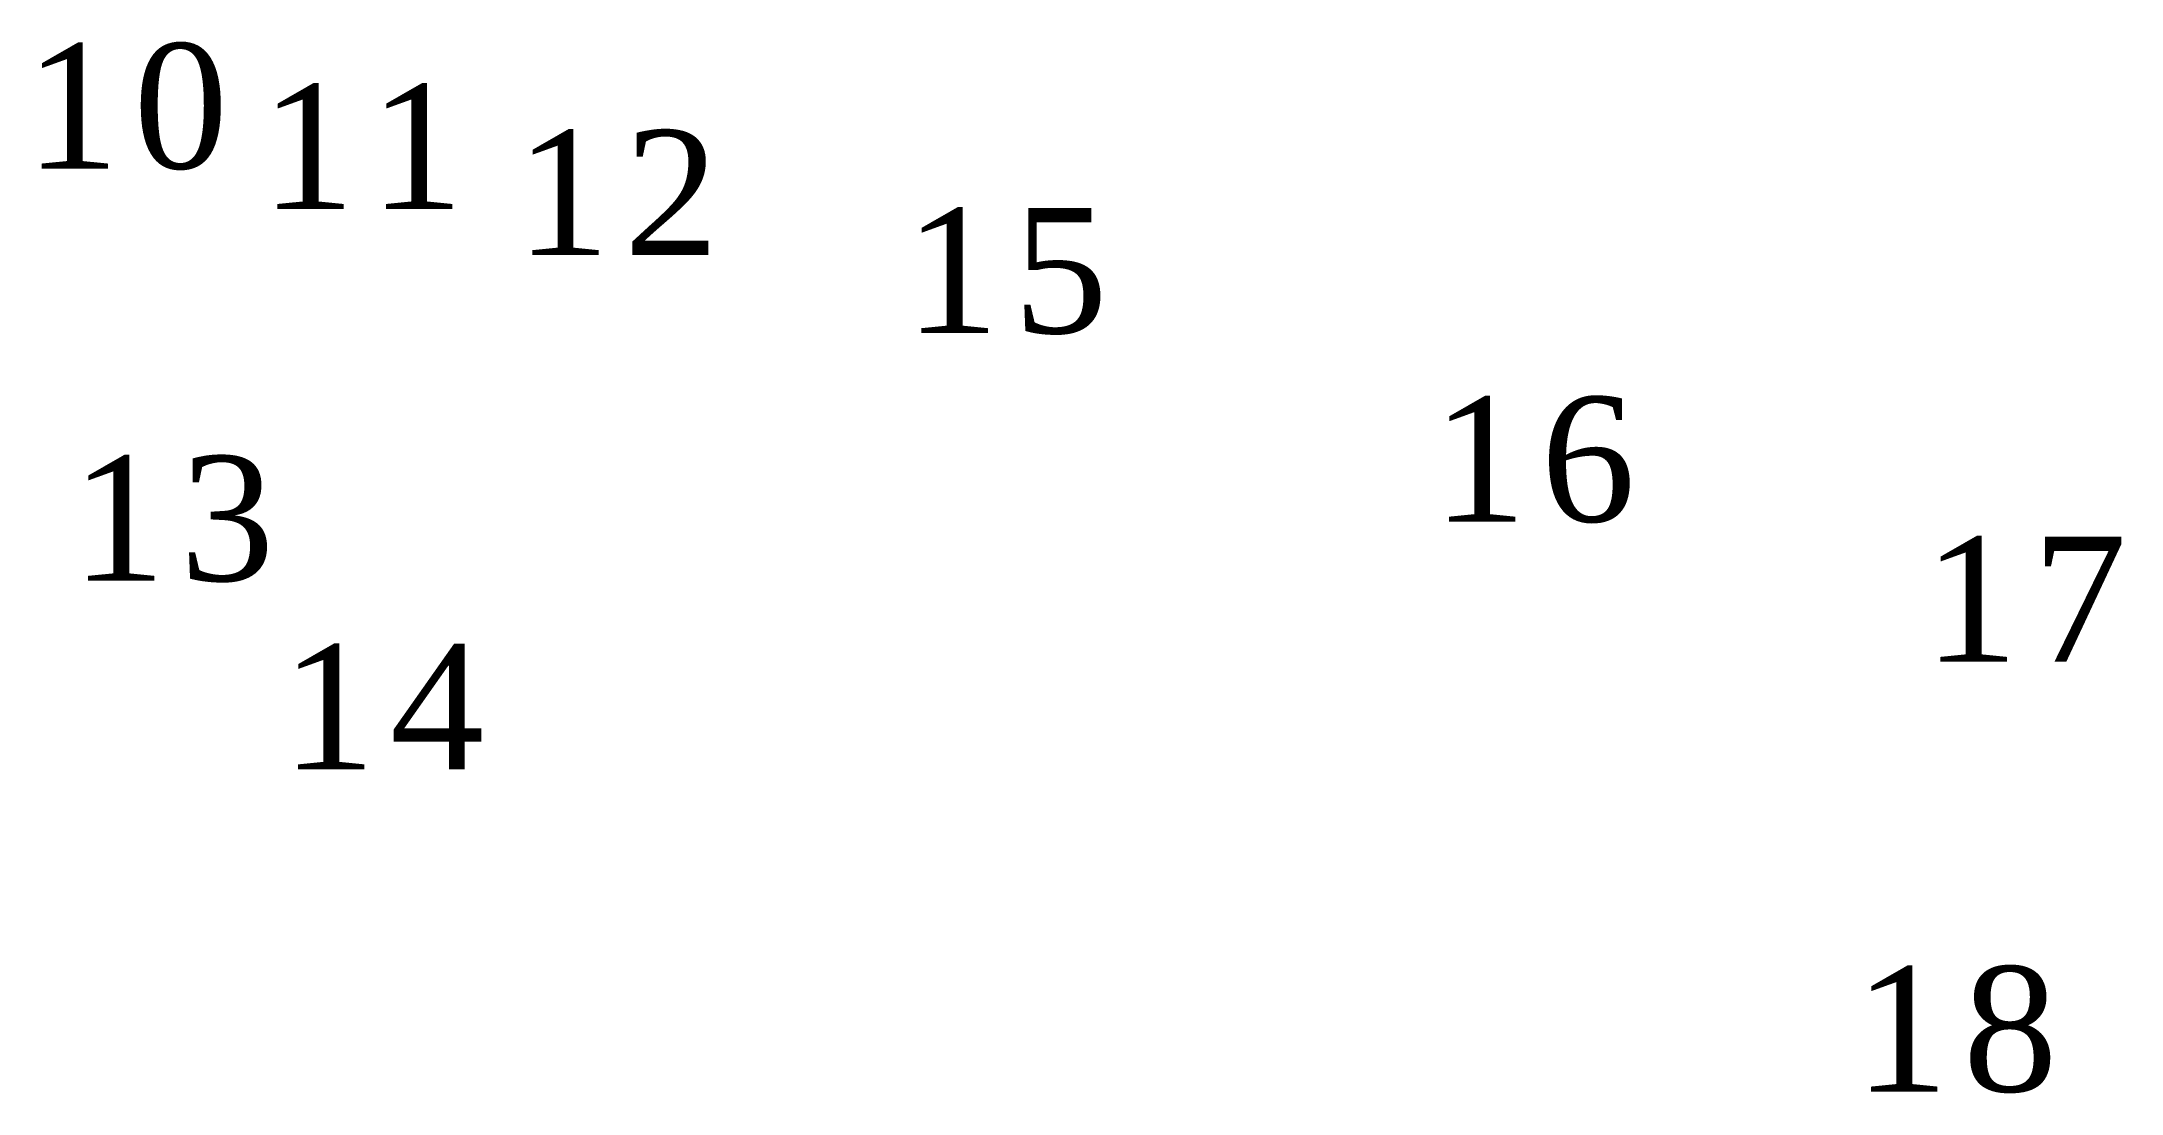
# Model space of a CAD drawing. Header units: inches. Extents: x -340059099 to 1458168, y 1119167 to 1294232938.
# Drawn here: x 801603 to 804097, y 2469952 to 2471214 of the extents above.
import ezdxf

# ---------------------------------------------------------------- set-up
doc = ezdxf.new("R2010")
doc.units = ezdxf.units.IN
doc.header["$MEASUREMENT"] = 0
doc.layers.add('Text', color=7, linetype='Continuous')
doc.styles.add('Text', font='times.ttf', dxfattribs={"height": 240})

msp = doc.modelspace()

# ---------------------------------------------------------------- texts
at = {"layer": 'Text', "color": 1, "char_height": 150, "attachment_point": 1, "style": 'Text'}
for s, insert in [('{\\fTimes New Roman|b0|i0|c0|p18;\\T1.15;\\C256;10}', (801582.8, 2471212.1)), ('{\\fTimes New Roman|b0|i0|c0|p18;\\T1.15;\\C256;11}', (801865.6, 2471163.6)), ('{\\fTimes New Roman|b0|i0|c0|p18;\\T1.15;\\C256;12}', (802171.3, 2471108.2)), ('{\\fTimes New Roman|b0|i0|c0|p18;\\T1.15;\\C256;15}', (802638.1, 2471014.6)), ('{\\fTimes New Roman|b0|i0|c0|p18;\\T1.15;\\C256;16}', (803270.9, 2470788.4)), ('{\\fTimes New Roman|b0|i0|c0|p18;\\T1.15;\\C256;13}', (801638.5, 2470717.4)), ('{\\fTimes New Roman|b0|i0|c0|p18;\\T1.15;\\C256;17}', (803860.5, 2470620.2)), ('{\\fTimes New Roman|b0|i0|c0|p18;\\T1.15;\\C256;14}', (801890.4, 2470491.2)), ('{\\fTimes New Roman|b0|i0|c0|p18;\\T1.15;\\C256;18}', (803777.2, 2470104.6))]:
    msp.add_mtext(s, dxfattribs=dict(at, insert=insert))

doc.saveas('drawing.dxf')
